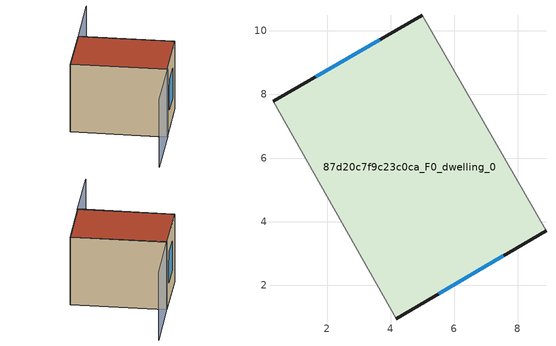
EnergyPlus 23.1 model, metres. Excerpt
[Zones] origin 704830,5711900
87d20c7f9c23c0ca_F0_dwelling_0
 floor ground (EU_floor_Construction): 8.89,3.71 5,10.49 0.3,7.78 4.17,0.95 z0
 wall outside (EU_wall_Construction): 0.3,7.78 5,10.49 / 8.89,3.71 4.17,0.95 z0:6
 wall adiabatic (EU_wall_Construction): 5,10.49 8.89,3.71 / 4.17,0.95 0.3,7.78 z0:6
 window (EU_Window_Construction): 1.64,8.55 3.66,9.72 / 7.55,2.92 5.52,1.73 z1.71:4.29
 roof outside (EU_roof_Construction): 5,10.49 8.89,3.71 4.17,0.95 0.3,7.78 z6
shading: 8.89,3.71 4.94,10.45 / 4.94,10.45 10.02,13.43 / 0.3,7.78 4.24,0.94 / 4.24,0.94 -0.81,-1.97 z0:6
[Building]
EU S2 Campaign: North Axis=0; Terrain=City; Solar Distribution=FullExterior
[Site:Location]
London: Latitude=51.5; Longitude=-0.5; Time Zone=0; Elevation=25
[SizingPeriod:WeatherFileDays]
AnnualSizingPeriod: Begin Month=1; Begin Day of Month=1; End Month=12; End Day of Month=31; Day of Week for Start Day=Monday; Use Weather File Daylight Saving Period=No; Use Weather File Rain and Snow Indicators=No
[MATERIAL]
EU_InternalMass_Material: Roughness=MediumRough; Thickness=0.1; Conductivity=1; Density=1800; Specific Heat=900; Thermal Absorptance=0.9; Solar Absorptance=0.7; Visible Absorptance=0.7
[MATERIAL:NOMASS] Roughness=MediumRough; Thermal Absorptance=0.9; Solar Absorptance=0.7; Visible Absorptance=0.7
Name | Thermal Resistance
EU_wall_NoMass | 0.71061
EU_roof_NoMass | 2.41608
EU_floor_NoMass | 1.75078
[WINDOWMATERIAL:SIMPLEGLAZINGSYSTEM]
EU_Window_SimpleGlazing: UFactor=2.64892; Solar Heat Gain Coefficient=0.76; Visible Transmittance=0.76
[CONSTRUCTION]
EU_wall_Construction: EU_wall_NoMass
EU_roof_Construction: EU_roof_NoMass
EU_floor_Construction: EU_floor_NoMass
EU_InternalMass_Construction: EU_InternalMass_Material
EU_Window_Construction: EU_Window_SimpleGlazing
[ZONE]
87d20c7f9c23c0ca_F0_dwelling_0: Type=1; Multiplier=1; Ceiling Height=autocalculate; Volume=256.153; Floor Area=autocalculate; Part of Total Floor Area=Yes
[INTERNALMASS]
87d20c7f9c23c0ca_F0_dwelling_0_EU_InternalMass: Construction=EU_InternalMass_Construction; Zone or ZoneList=87d20c7f9c23c0ca_F0_dwelling_0; Surface Area=42.6917
[OTHEREQUIPMENT]
EU_Step8_InternalGain_87d20c7f9c23c0ca_F0_dwelling_0_f000: Fuel Type=Electricity; Zone or ZoneList or Space or SpaceList=87d20c7f9c23c0ca_F0_dwelling_0; Schedule=EU_Step8_GainSchedule_87d20c7f9c23c0ca_F0_dwelling_0_f000; Design Level Calculation Method=Watts/Area; Power per Zone Floor Area=1; Fraction Latent=0; Fraction Radiant=0; Fraction Lost=0; Carbon Dioxide Generation Rate=0; EndUse Subcategory=EU_Step8_InternalGains
[ZONEVENTILATION:DESIGNFLOWRATE]
EU_ConstantAir_87d20c7f9c23c0ca_F0_dwelling_0: Zone or ZoneList or Space or SpaceList=87d20c7f9c23c0ca_F0_dwelling_0; Schedule=EU_AlwaysOn; Design Flow Rate Calculation Method=AirChanges/Hour; Air Changes per Hour=0.496673; Ventilation Type=Natural; Fan Pressure Rise=0; Fan Total Efficiency=1; Constant Term Coefficient=1; Temperature Term Coefficient=0; Velocity Term Coefficient=0; Velocity Squared Term Coefficient=0; Minimum Indoor Temperature=-100; Maximum Indoor Temperature=100; Delta Temperature=-100; Minimum Outdoor Temperature=-100; Maximum Outdoor Temperature=100; Maximum Wind Speed=40
[HVACTEMPLATE:THERMOSTAT]
EU_HeatOnly_87d20c7f9c23c0ca_F0_dwelling_0: Constant Heating Setpoint=20; Constant Cooling Setpoint=50
[HVACTEMPLATE:ZONE:IDEALLOADSAIRSYSTEM]
87d20c7f9c23c0ca_F0_dwelling_0: Template Thermostat=EU_HeatOnly_87d20c7f9c23c0ca_F0_dwelling_0; System Availability Schedule=EU_AlwaysOn; Maximum Heating Supply Air Temperature=50; Minimum Cooling Supply Air Temperature=13; Maximum Heating Supply Air Humidity Ratio=0.0156; Minimum Cooling Supply Air Humidity Ratio=0.0077; Heating Limit=NoLimit; Cooling Limit=NoLimit; Heating Availability Schedule=EU_AlwaysOn; Cooling Availability Schedule=EU_CoolingOff; Dehumidification Control Type=ConstantSensibleHeatRatio; Cooling Sensible Heat Ratio=0.7; Dehumidification Setpoint=60; Humidification Control Type=None; Humidification Setpoint=30; Outdoor Air Method=None; Outdoor Air Flow Rate per Person=0.00944; Outdoor Air Flow Rate per Zone Floor Area=0; Outdoor Air Flow Rate per Zone=0; Demand Controlled Ventilation Type=None; Outdoor Air Economizer Type=NoEconomizer; Heat Recovery Type=None; Sensible Heat Recovery Effectiveness=0.7; Latent Heat Recovery Effectiveness=0.65
[SIZING:ZONE]
87d20c7f9c23c0ca_F0_dwelling_0: Zone Cooling Design Supply Air Temperature Input Method=SupplyAirTemperature; Zone Cooling Design Supply Air Temperature=13; Zone Heating Design Supply Air Temperature Input Method=SupplyAirTemperature; Zone Heating Design Supply Air Temperature=50; Zone Cooling Design Supply Air Humidity Ratio=0.008; Zone Heating Design Supply Air Humidity Ratio=0.008; Cooling Design Air Flow Method=DesignDay; Cooling Design Air Flow Rate=0; Cooling Minimum Air Flow per Zone Floor Area=0.000762; Cooling Minimum Air Flow=0; Cooling Minimum Air Flow Fraction=0.2; Heating Design Air Flow Method=DesignDay; Heating Design Air Flow Rate=0; Heating Maximum Air Flow per Zone Floor Area=0.002032; Heating Maximum Air Flow=0.141576; Heating Maximum Air Flow Fraction=0.3; Account for Dedicated Outdoor Air System=No; Dedicated Outdoor Air System Control Strategy=NeutralSupplyAir; Dedicated Outdoor Air Low Setpoint Temperature for Design=autosize; Dedicated Outdoor Air High Setpoint Temperature for Design=autosize; Zone Load Sizing Method=Sensible Load Only No Latent Load; Zone Latent Cooling Design Supply Air Humidity Ratio Input Method=HumidityRatioDifference; Zone Cooling Design Supply Air Humidity Ratio Difference=0.005; Zone Latent Heating Design Supply Air Humidity Ratio Input Method=HumidityRatioDifference; Zone Humidification Design Supply Air Humidity Ratio Difference=0.005
[SCHEDULE:CONSTANT]
Name | Hourly Value
EU_AlwaysOn | 1
EU_CoolingOff | 0
[SCHEDULE:FILE]
EU_Step8_GainSchedule_87d20c7f9c23c0ca_F0_dwelling_0_f000: File=../../schedules/87d20c7f9c23c0ca/87d20c7f9c23c0ca_F0_dwelling_0_f000_gain.csv; Column Number=1; Rows to Skip at Top=0; Number of Hours of Data=8760; Column Separator=Comma; Interpolate to Timestep=No; Minutes per Item=60; Adjust Schedule for Daylight Savings=Yes
